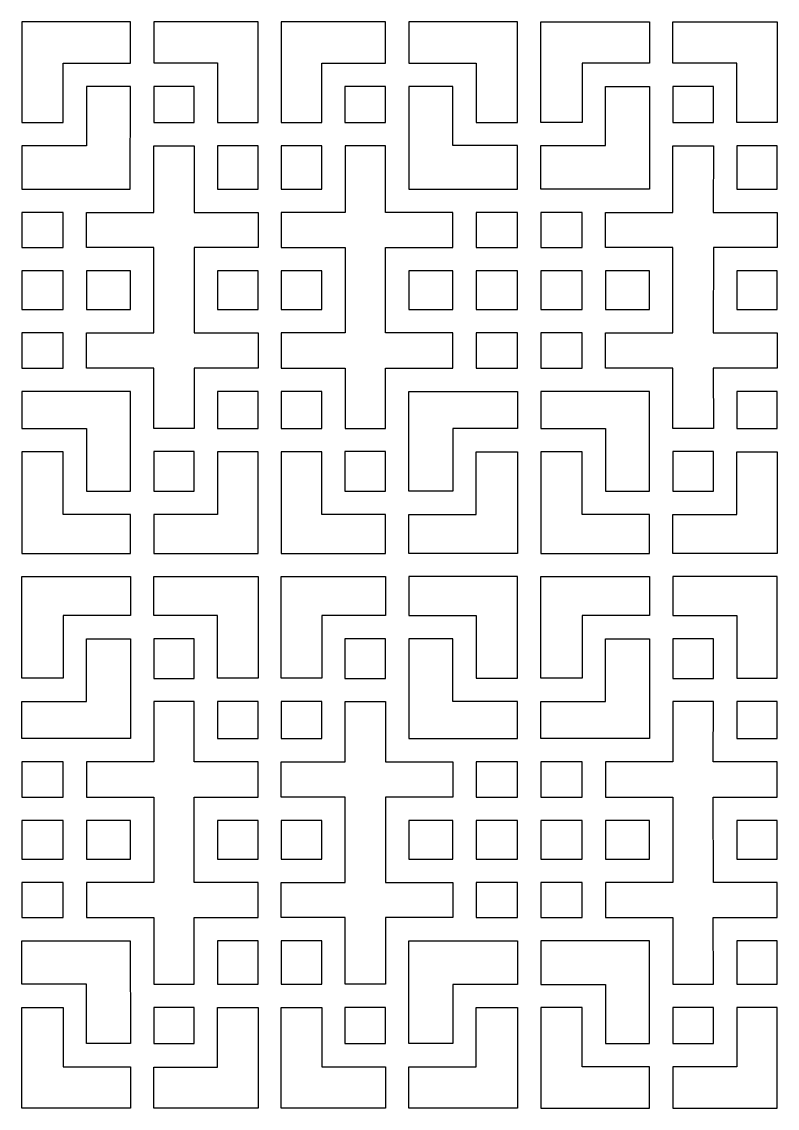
# Model space of a CAD drawing. Header units: centimetres. Extents: x -149 to 149, y -171 to 171.
# Drawn here: x -69.1 to -10.7, y 0.9 to 84.9 of the extents above; entities that cross this region are included whole.
import ezdxf

# ---------------------------------------------------------------- set-up
doc = ezdxf.new("R2010")
doc.units = ezdxf.units.CM
doc.header["$MEASUREMENT"] = 0
doc.layers.add('layer 1', color=7, linetype='Continuous')

msp = doc.modelspace()

# ---------------------------------------------------------------- linework, layer by layer
at = {"layer": 'layer 1', "color": 142}
for points in [[(-58.89966, 77.08812), (-55.76716, 77.08812), (-55.76716, 79.87812), (-58.89966, 79.87812), (-58.89966, 77.08812)], [(-44.12716, 77.08812), (-40.99466, 77.08812), (-40.99466, 79.87812), (-44.12716, 79.87812), (-44.12716, 77.08812)], [(-18.7851, 77.08812), (-15.6526, 77.08812), (-15.6526, 79.87812), (-18.7851, 79.87812), (-18.7851, 77.08812)], [(-53.96716, 71.95313), (-50.83716, 71.95313), (-50.83716, 75.28563), (-53.96716, 75.28563), (-53.96716, 71.95313)], [(-49.05716, 71.95313), (-45.92716, 71.95313), (-45.92716, 75.28563), (-49.05716, 75.28563), (-49.05716, 71.95313)], [(-13.8526, 71.95313), (-10.7226, 71.95313), (-10.7226, 75.28563), (-13.8526, 75.28563), (-13.8526, 71.95313)], [(-69.10466, 67.43812), (-65.90466, 67.43812), (-65.90466, 70.15312), (-69.10466, 70.15312), (-69.10466, 67.43812)], [(-33.98966, 67.43812), (-30.78966, 67.43812), (-30.78966, 70.15312), (-33.98966, 70.15312), (-33.98966, 67.43812)], [(-28.9901, 67.43812), (-25.7901, 67.43812), (-25.7901, 70.15312), (-28.9901, 70.15312), (-28.9901, 67.43812)], [(-69.10466, 62.64314), (-65.90466, 62.64314), (-65.90466, 65.63812), (-69.10466, 65.63812), (-69.10466, 62.64314)], [(-64.10966, 62.64814), (-60.70216, 62.64814), (-60.70216, 65.63812), (-64.10966, 65.63812), (-64.10966, 62.64814)], [(-53.96716, 62.64313), (-50.83466, 62.64313), (-50.83466, 65.64063), (-53.96716, 65.64063), (-53.96716, 62.64313)], [(-49.05716, 62.64313), (-45.92716, 62.64313), (-45.92716, 65.64063), (-49.05716, 65.64063), (-49.05716, 62.64313)], [(-39.19216, 62.64814), (-35.78466, 62.64814), (-35.78466, 65.63812), (-39.19216, 65.63812), (-39.19216, 62.64814)], [(-33.98966, 62.64314), (-30.78966, 62.64314), (-30.78966, 65.63812), (-33.98966, 65.63812), (-33.98966, 62.64314)], [(-28.9901, 62.64314), (-25.7901, 62.64314), (-25.7901, 65.63812), (-28.9901, 65.63812), (-28.9901, 62.64314)], [(-23.9951, 62.64814), (-20.5876, 62.64814), (-20.5876, 65.63812), (-23.9951, 65.63812), (-23.9951, 62.64814)], [(-13.8526, 62.64313), (-10.7226, 62.64313), (-10.7226, 65.64063), (-13.8526, 65.64063), (-13.8526, 62.64313)], [(-69.10415, 58.1209), (-65.90627, 58.1209), (-65.90627, 60.84726), (-69.10415, 60.84726), (-69.10415, 58.1209)], [(-33.98966, 58.12314), (-30.78966, 58.12314), (-30.78966, 60.84562), (-33.98966, 60.84562), (-33.98966, 58.12314)], [(-28.9901, 58.12314), (-25.7901, 58.12314), (-25.7901, 60.84562), (-28.9901, 60.84562), (-28.9901, 58.12314)], [(-53.96716, 53.46812), (-50.83716, 53.46812), (-50.83716, 56.32562), (-53.96716, 56.32562), (-53.96716, 53.46812)], [(-49.05716, 53.46812), (-45.92466, 53.46812), (-45.92466, 56.32562), (-49.05716, 56.32562), (-49.05716, 53.46812)], [(-13.8551, 53.46812), (-10.7226, 53.46812), (-10.7226, 56.32562), (-13.8551, 56.32562), (-13.8551, 53.46812)], [(-58.89966, 48.62062), (-55.76716, 48.62062), (-55.76716, 51.66812), (-58.89966, 51.66812), (-58.89966, 48.62062)], [(-44.12716, 48.62062), (-40.99466, 48.62062), (-40.99466, 51.66812), (-44.12716, 51.66812), (-44.12716, 48.62062)], [(-18.7851, 48.62062), (-15.6526, 48.62062), (-15.6526, 51.66812), (-18.7851, 51.66812), (-18.7851, 48.62062)], [(-58.89966, 34.15388), (-55.76716, 34.15388), (-55.76716, 37.20138), (-58.89966, 37.20138), (-58.89966, 34.15388)], [(-44.12716, 34.15388), (-40.99466, 34.15388), (-40.99466, 37.20138), (-44.12716, 37.20138), (-44.12716, 34.15388)], [(-18.7851, 34.15388), (-15.6526, 34.15388), (-15.6526, 37.20138), (-18.7851, 37.20138), (-18.7851, 34.15388)], [(-53.96716, 29.49638), (-50.83716, 29.49638), (-50.83716, 32.35388), (-53.96716, 32.35388), (-53.96716, 29.49638)], [(-49.05716, 29.49638), (-45.92466, 29.49638), (-45.92466, 32.35388), (-49.05716, 32.35388), (-49.05716, 29.49638)], [(-13.8551, 29.49638), (-10.7226, 29.49638), (-10.7226, 32.35388), (-13.8551, 32.35388), (-13.8551, 29.49638)], [(-69.10415, 24.97474), (-65.90627, 24.97474), (-65.90627, 27.7011), (-69.10415, 27.7011), (-69.10415, 24.97474)], [(-33.98966, 24.97638), (-30.78966, 24.97638), (-30.78966, 27.69886), (-33.98966, 27.69886), (-33.98966, 24.97638)], [(-28.9901, 24.97638), (-25.7901, 24.97638), (-25.7901, 27.69886), (-28.9901, 27.69886), (-28.9901, 24.97638)], [(-69.10466, 20.18388), (-65.90466, 20.18388), (-65.90466, 23.17886), (-69.10466, 23.17886), (-69.10466, 20.18388)], [(-64.10966, 20.18388), (-60.70216, 20.18388), (-60.70216, 23.17386), (-64.10966, 23.17386), (-64.10966, 20.18388)], [(-53.96716, 20.18137), (-50.83466, 20.18137), (-50.83466, 23.17887), (-53.96716, 23.17887), (-53.96716, 20.18137)], [(-49.05716, 20.18137), (-45.92716, 20.18137), (-45.92716, 23.17887), (-49.05716, 23.17887), (-49.05716, 20.18137)], [(-39.19216, 20.18388), (-35.78466, 20.18388), (-35.78466, 23.17386), (-39.19216, 23.17386), (-39.19216, 20.18388)], [(-33.98966, 20.18388), (-30.78966, 20.18388), (-30.78966, 23.17886), (-33.98966, 23.17886), (-33.98966, 20.18388)], [(-28.9901, 20.18388), (-25.7901, 20.18388), (-25.7901, 23.17886), (-28.9901, 23.17886), (-28.9901, 20.18388)], [(-23.9951, 20.18388), (-20.5876, 20.18388), (-20.5876, 23.17386), (-23.9951, 23.17386), (-23.9951, 20.18388)], [(-13.8526, 20.18137), (-10.7226, 20.18137), (-10.7226, 23.17887), (-13.8526, 23.17887), (-13.8526, 20.18137)], [(-69.10466, 15.66888), (-65.90466, 15.66888), (-65.90466, 18.38388), (-69.10466, 18.38388), (-69.10466, 15.66888)], [(-33.98966, 15.66888), (-30.78966, 15.66888), (-30.78966, 18.38388), (-33.98966, 18.38388), (-33.98966, 15.66888)], [(-28.9901, 15.66888), (-25.7901, 15.66888), (-25.7901, 18.38388), (-28.9901, 18.38388), (-28.9901, 15.66888)], [(-53.96716, 10.53637), (-50.83716, 10.53637), (-50.83716, 13.86887), (-53.96716, 13.86887), (-53.96716, 10.53637)], [(-49.05716, 10.53637), (-45.92716, 10.53637), (-45.92716, 13.86887), (-49.05716, 13.86887), (-49.05716, 10.53637)], [(-13.8526, 10.53637), (-10.7226, 10.53637), (-10.7226, 13.86887), (-13.8526, 13.86887), (-13.8526, 10.53637)], [(-58.89966, 5.94388), (-55.76716, 5.94388), (-55.76716, 8.73388), (-58.89966, 8.73388), (-58.89966, 5.94388)], [(-44.12716, 5.94388), (-40.99466, 5.94388), (-40.99466, 8.73388), (-44.12716, 8.73388), (-44.12716, 5.94388)], [(-18.7851, 5.94388), (-15.6526, 5.94388), (-15.6526, 8.73388), (-18.7851, 8.73388), (-18.7851, 5.94388)]]:
    msp.add_lwpolyline(points, close=True, dxfattribs=at)
for points, knots in [([(-65.90717, 81.67812), (-65.90717, 81.67812), (-65.90716, 77.08812), (-65.90716, 77.08812), (-65.90716, 77.08812), (-65.90716, 77.08812), (-69.10466, 77.08812), (-69.10466, 77.08812), (-69.10466, 77.08812), (-69.10466, 77.08812), (-69.10466, 84.87812), (-69.10466, 84.87812), (-69.10466, 84.87812), (-69.10466, 84.87812), (-60.69966, 84.87812), (-60.69966, 84.87812), (-60.69966, 84.87812), (-60.69966, 84.87812), (-60.69966, 81.67812), (-60.69966, 81.67812), (-60.69966, 81.67812), (-60.69966, 81.67812), (-65.90717, 81.67812), (-65.90717, 81.67812)], [0, 0, 0, 0, 0.14285714, 0.14285714, 0.14285714, 0.14285714, 0.28571429, 0.28571429, 0.28571429, 0.28571429, 0.42857143, 0.42857143, 0.42857143, 0.42857143, 0.57142857, 0.57142857, 0.57142857, 0.57142857, 0.71428571, 0.71428571, 0.71428571, 0.71428571, 1, 1, 1, 1]), ([(-53.96716, 81.7037), (-53.96716, 81.7037), (-58.89966, 81.7037), (-58.89966, 81.7037), (-58.89966, 81.7037), (-58.89966, 81.7037), (-58.89966, 84.87812), (-58.89966, 84.87812), (-58.89966, 84.87812), (-58.89966, 84.87812), (-50.84216, 84.87812), (-50.84216, 84.87812), (-50.84216, 84.87812), (-50.84216, 84.87812), (-50.84216, 77.08812), (-50.84216, 77.08812), (-50.84216, 77.08812), (-50.84216, 77.08812), (-53.96716, 77.08812), (-53.96716, 77.08812), (-53.96716, 77.08812), (-53.96716, 77.08812), (-53.96716, 81.7037), (-53.96716, 81.7037)], [0, 0, 0, 0, 0.14285714, 0.14285714, 0.14285714, 0.14285714, 0.28571429, 0.28571429, 0.28571429, 0.28571429, 0.42857143, 0.42857143, 0.42857143, 0.42857143, 0.57142857, 0.57142857, 0.57142857, 0.57142857, 0.71428571, 0.71428571, 0.71428571, 0.71428571, 1, 1, 1, 1]), ([(-40.99466, 84.87812), (-40.99466, 84.87812), (-40.99466, 81.67812), (-40.99466, 81.67812), (-40.99466, 81.67812), (-40.99466, 81.67812), (-45.92716, 81.67813), (-45.92716, 81.67813), (-45.92716, 81.67813), (-45.92716, 81.67813), (-45.92716, 77.08812), (-45.92716, 77.08812), (-45.92716, 77.08812), (-45.92716, 77.08812), (-49.05216, 77.08812), (-49.05216, 77.08812), (-49.05216, 77.08812), (-49.05216, 77.08812), (-49.05216, 84.87812), (-49.05216, 84.87812), (-49.05216, 84.87812), (-49.05216, 84.87812), (-40.99466, 84.87812), (-40.99466, 84.87812)], [0, 0, 0, 0, 0.14285714, 0.14285714, 0.14285714, 0.14285714, 0.28571429, 0.28571429, 0.28571429, 0.28571429, 0.42857143, 0.42857143, 0.42857143, 0.42857143, 0.57142857, 0.57142857, 0.57142857, 0.57142857, 0.71428571, 0.71428571, 0.71428571, 0.71428571, 1, 1, 1, 1]), ([(-30.78966, 84.87812), (-30.78966, 84.87812), (-30.78966, 77.08812), (-30.78966, 77.08812), (-30.78966, 77.08812), (-30.78966, 77.08812), (-33.98716, 77.08812), (-33.98716, 77.08812), (-33.98716, 77.08812), (-33.98716, 77.08812), (-33.98716, 81.67812), (-33.98716, 81.67812), (-33.98716, 81.67812), (-33.98716, 81.67812), (-39.19466, 81.67812), (-39.19466, 81.67812), (-39.19466, 81.67812), (-39.19466, 81.67812), (-39.19466, 84.87812), (-39.19466, 84.87812), (-39.19466, 84.87812), (-39.19466, 84.87812), (-30.78966, 84.87812), (-30.78966, 84.87812)], [0, 0, 0, 0, 0.14285714, 0.14285714, 0.14285714, 0.14285714, 0.28571429, 0.28571429, 0.28571429, 0.28571429, 0.42857143, 0.42857143, 0.42857143, 0.42857143, 0.57142857, 0.57142857, 0.57142857, 0.57142857, 0.71428571, 0.71428571, 0.71428571, 0.71428571, 1, 1, 1, 1]), ([(-28.9901, 84.87812), (-28.9901, 84.87812), (-28.9901, 77.08812), (-28.9901, 77.08812), (-28.9901, 77.08812), (-28.9901, 77.08812), (-25.7926, 77.08812), (-25.7926, 77.08812), (-25.7926, 77.08812), (-25.7926, 77.08812), (-25.7926, 81.67812), (-25.7926, 81.67812), (-25.7926, 81.67812), (-25.7926, 81.67812), (-20.5851, 81.67812), (-20.5851, 81.67812), (-20.5851, 81.67812), (-20.5851, 81.67812), (-20.5851, 84.87812), (-20.5851, 84.87812), (-20.5851, 84.87812), (-20.5851, 84.87812), (-28.9901, 84.87812), (-28.9901, 84.87812)], [0, 0, 0, 0, 0.14285714, 0.14285714, 0.14285714, 0.14285714, 0.28571429, 0.28571429, 0.28571429, 0.28571429, 0.42857143, 0.42857143, 0.42857143, 0.42857143, 0.57142857, 0.57142857, 0.57142857, 0.57142857, 0.71428571, 0.71428571, 0.71428571, 0.71428571, 1, 1, 1, 1]), ([(-18.7851, 84.87812), (-18.7851, 84.87812), (-18.7851, 81.67812), (-18.7851, 81.67812), (-18.7851, 81.67812), (-18.7851, 81.67812), (-13.8526, 81.67813), (-13.8526, 81.67813), (-13.8526, 81.67813), (-13.8526, 81.67813), (-13.8526, 77.08812), (-13.8526, 77.08812), (-13.8526, 77.08812), (-13.8526, 77.08812), (-10.7276, 77.08812), (-10.7276, 77.08812), (-10.7276, 77.08812), (-10.7276, 77.08812), (-10.7276, 84.87812), (-10.7276, 84.87812), (-10.7276, 84.87812), (-10.7276, 84.87812), (-18.7851, 84.87812), (-18.7851, 84.87812)], [0, 0, 0, 0, 0.14285714, 0.14285714, 0.14285714, 0.14285714, 0.28571429, 0.28571429, 0.28571429, 0.28571429, 0.42857143, 0.42857143, 0.42857143, 0.42857143, 0.57142857, 0.57142857, 0.57142857, 0.57142857, 0.71428571, 0.71428571, 0.71428571, 0.71428571, 1, 1, 1, 1]), ([(-60.71827, 71.95306), (-60.71827, 71.95306), (-69.10466, 71.95313), (-69.10466, 71.95313), (-69.10466, 71.95313), (-69.10466, 71.95313), (-69.10466, 75.28813), (-69.10466, 75.28813), (-69.10466, 75.28813), (-69.10466, 75.28813), (-64.10466, 75.28767), (-64.10466, 75.28767), (-64.10466, 75.28767), (-64.10466, 75.28767), (-64.10466, 79.87812), (-64.10466, 79.87812), (-64.10466, 79.87812), (-64.10466, 79.87812), (-60.70216, 79.87812), (-60.70216, 79.87812), (-60.70216, 79.87812), (-60.70216, 79.87812), (-60.71827, 71.95306), (-60.71827, 71.95306)], [0, 0, 0, 0, 0.14285714, 0.14285714, 0.14285714, 0.14285714, 0.28571429, 0.28571429, 0.28571429, 0.28571429, 0.42857143, 0.42857143, 0.42857143, 0.42857143, 0.57142857, 0.57142857, 0.57142857, 0.57142857, 0.71428571, 0.71428571, 0.71428571, 0.71428571, 1, 1, 1, 1]), ([(-39.19216, 71.95313), (-39.19216, 71.95313), (-39.19216, 79.87812), (-39.19216, 79.87812), (-39.19216, 79.87812), (-39.19216, 79.87812), (-35.78813, 79.87812), (-35.78813, 79.87812), (-35.78813, 79.87812), (-35.78813, 79.87812), (-35.78966, 75.32187), (-35.78966, 75.32187), (-35.78966, 75.32187), (-35.78966, 75.32187), (-30.78966, 75.32187), (-30.78966, 75.32187), (-30.78966, 75.32187), (-30.78966, 75.32187), (-30.78966, 71.95313), (-30.78966, 71.95313), (-30.78966, 71.95313), (-30.78966, 71.95313), (-39.19216, 71.95313), (-39.19216, 71.95313)], [0, 0, 0, 0, 0.14285714, 0.14285714, 0.14285714, 0.14285714, 0.28571429, 0.28571429, 0.28571429, 0.28571429, 0.42857143, 0.42857143, 0.42857143, 0.42857143, 0.57142857, 0.57142857, 0.57142857, 0.57142857, 0.71428571, 0.71428571, 0.71428571, 0.71428571, 1, 1, 1, 1]), ([(-20.5876, 71.95313), (-20.5876, 71.95313), (-20.5876, 79.87812), (-20.5876, 79.87812), (-20.5876, 79.87812), (-20.5876, 79.87812), (-23.99163, 79.87812), (-23.99163, 79.87812), (-23.99163, 79.87812), (-23.99163, 79.87812), (-23.9901, 75.32187), (-23.9901, 75.32187), (-23.9901, 75.32187), (-23.9901, 75.32187), (-28.9901, 75.32187), (-28.9901, 75.32187), (-28.9901, 75.32187), (-28.9901, 75.32187), (-28.9901, 71.95313), (-28.9901, 71.95313), (-28.9901, 71.95313), (-28.9901, 71.95313), (-20.5876, 71.95313), (-20.5876, 71.95313)], [0, 0, 0, 0, 0.14285714, 0.14285714, 0.14285714, 0.14285714, 0.28571429, 0.28571429, 0.28571429, 0.28571429, 0.42857143, 0.42857143, 0.42857143, 0.42857143, 0.57142857, 0.57142857, 0.57142857, 0.57142857, 0.71428571, 0.71428571, 0.71428571, 0.71428571, 1, 1, 1, 1]), ([(-58.89965, 67.43812), (-58.89965, 67.43812), (-58.89966, 60.84314), (-58.89966, 60.84314), (-58.89966, 60.84314), (-58.89966, 60.84314), (-64.10466, 60.84313), (-64.10466, 60.84313), (-64.10466, 60.84313), (-64.10466, 60.84313), (-64.10466, 58.12313), (-64.10466, 58.12313), (-64.10466, 58.12313), (-64.10466, 58.12313), (-58.89966, 58.12313), (-58.89966, 58.12313), (-58.89966, 58.12313), (-58.89966, 58.12313), (-58.89966, 53.46312), (-58.89966, 53.46312), (-58.89966, 53.46312), (-58.89966, 53.46312), (-55.77216, 53.46312), (-55.77216, 53.46312), (-55.77216, 53.46312), (-55.77216, 53.46312), (-55.77216, 58.12561), (-55.77216, 58.12561), (-55.77216, 58.12561), (-55.77216, 58.12561), (-50.83716, 58.12313), (-50.83716, 58.12313), (-50.83716, 58.12313), (-50.83716, 58.12313), (-50.83716, 60.84313), (-50.83716, 60.84313), (-50.83716, 60.84313), (-50.83716, 60.84313), (-55.77216, 60.84313), (-55.77216, 60.84313), (-55.77216, 60.84313), (-55.77216, 60.84313), (-55.77216, 67.43811), (-55.77216, 67.43811), (-55.77216, 67.43811), (-55.77216, 67.43811), (-50.83716, 67.43812), (-50.83716, 67.43812), (-50.83716, 67.43812), (-50.83716, 67.43812), (-50.83716, 70.15063), (-50.83716, 70.15063), (-50.83716, 70.15063), (-50.83716, 70.15063), (-55.77216, 70.15062), (-55.77216, 70.15062), (-55.77216, 70.15062), (-55.77216, 70.15062), (-55.77216, 75.28813), (-55.77216, 75.28813), (-55.77216, 75.28813), (-55.77216, 75.28813), (-58.89966, 75.28813), (-58.89966, 75.28813), (-58.89966, 75.28813), (-58.89966, 75.28813), (-58.89966, 70.15063), (-58.89966, 70.15063), (-58.89966, 70.15063), (-58.89966, 70.15063), (-64.10466, 70.15063), (-64.10466, 70.15063), (-64.10466, 70.15063), (-64.10466, 70.15063), (-64.10466, 67.43812), (-64.10466, 67.43812), (-64.10466, 67.43812), (-64.10466, 67.43812), (-58.89965, 67.43812), (-58.89965, 67.43812)], [0, 0, 0, 0, 0.04761905, 0.04761905, 0.04761905, 0.04761905, 0.0952381, 0.0952381, 0.0952381, 0.0952381, 0.14285714, 0.14285714, 0.14285714, 0.14285714, 0.19047619, 0.19047619, 0.19047619, 0.19047619, 0.23809524, 0.23809524, 0.23809524, 0.23809524, 0.28571429, 0.28571429, 0.28571429, 0.28571429, 0.33333333, 0.33333333, 0.33333333, 0.33333333, 0.38095238, 0.38095238, 0.38095238, 0.38095238, 0.42857143, 0.42857143, 0.42857143, 0.42857143, 0.47619048, 0.47619048, 0.47619048, 0.47619048, 0.52380952, 0.52380952, 0.52380952, 0.52380952, 0.57142857, 0.57142857, 0.57142857, 0.57142857, 0.61904762, 0.61904762, 0.61904762, 0.61904762, 0.66666667, 0.66666667, 0.66666667, 0.66666667, 0.71428571, 0.71428571, 0.71428571, 0.71428571, 0.76190476, 0.76190476, 0.76190476, 0.76190476, 0.80952381, 0.80952381, 0.80952381, 0.80952381, 0.85714286, 0.85714286, 0.85714286, 0.85714286, 0.9047619, 0.9047619, 0.9047619, 0.9047619, 1, 1, 1, 1]), ([(-44.10968, 60.84313), (-44.10968, 60.84313), (-44.12216, 67.43813), (-44.12216, 67.43813), (-44.12216, 67.43813), (-44.12216, 67.43813), (-49.05716, 67.43812), (-49.05716, 67.43812), (-49.05716, 67.43812), (-49.05716, 67.43812), (-49.05716, 70.15063), (-49.05716, 70.15063), (-49.05716, 70.15063), (-49.05716, 70.15063), (-44.10969, 70.15063), (-44.10969, 70.15063), (-44.10969, 70.15063), (-44.10969, 70.15063), (-44.12216, 75.28813), (-44.12216, 75.28813), (-44.12216, 75.28813), (-44.12216, 75.28813), (-40.99466, 75.28813), (-40.99466, 75.28813), (-40.99466, 75.28813), (-40.99466, 75.28813), (-40.99466, 70.15063), (-40.99466, 70.15063), (-40.99466, 70.15063), (-40.99466, 70.15063), (-35.78966, 70.15063), (-35.78966, 70.15063), (-35.78966, 70.15063), (-35.78966, 70.15063), (-35.78966, 67.43812), (-35.78966, 67.43812), (-35.78966, 67.43812), (-35.78966, 67.43812), (-40.99466, 67.43813), (-40.99466, 67.43813), (-40.99466, 67.43813), (-40.99466, 67.43813), (-40.99466, 60.84312), (-40.99466, 60.84312), (-40.99466, 60.84312), (-40.99466, 60.84312), (-35.78966, 60.84313), (-35.78966, 60.84313), (-35.78966, 60.84313), (-35.78966, 60.84313), (-35.78966, 58.12313), (-35.78966, 58.12313), (-35.78966, 58.12313), (-35.78966, 58.12313), (-40.99466, 58.12562), (-40.99466, 58.12562), (-40.99466, 58.12562), (-40.99466, 58.12562), (-40.99466, 53.46312), (-40.99466, 53.46312), (-40.99466, 53.46312), (-40.99466, 53.46312), (-44.12216, 53.46312), (-44.12216, 53.46312), (-44.12216, 53.46312), (-44.12216, 53.46312), (-44.10969, 58.12313), (-44.10969, 58.12313), (-44.10969, 58.12313), (-44.10969, 58.12313), (-49.05716, 58.12313), (-49.05716, 58.12313), (-49.05716, 58.12313), (-49.05716, 58.12313), (-49.05716, 60.84313), (-49.05716, 60.84313), (-49.05716, 60.84313), (-49.05716, 60.84313), (-44.10968, 60.84313), (-44.10968, 60.84313)], [0, 0, 0, 0, 0.04761905, 0.04761905, 0.04761905, 0.04761905, 0.0952381, 0.0952381, 0.0952381, 0.0952381, 0.14285714, 0.14285714, 0.14285714, 0.14285714, 0.19047619, 0.19047619, 0.19047619, 0.19047619, 0.23809524, 0.23809524, 0.23809524, 0.23809524, 0.28571429, 0.28571429, 0.28571429, 0.28571429, 0.33333333, 0.33333333, 0.33333333, 0.33333333, 0.38095238, 0.38095238, 0.38095238, 0.38095238, 0.42857143, 0.42857143, 0.42857143, 0.42857143, 0.47619048, 0.47619048, 0.47619048, 0.47619048, 0.52380952, 0.52380952, 0.52380952, 0.52380952, 0.57142857, 0.57142857, 0.57142857, 0.57142857, 0.61904762, 0.61904762, 0.61904762, 0.61904762, 0.66666667, 0.66666667, 0.66666667, 0.66666667, 0.71428571, 0.71428571, 0.71428571, 0.71428571, 0.76190476, 0.76190476, 0.76190476, 0.76190476, 0.80952381, 0.80952381, 0.80952381, 0.80952381, 0.85714286, 0.85714286, 0.85714286, 0.85714286, 0.9047619, 0.9047619, 0.9047619, 0.9047619, 1, 1, 1, 1]), ([(-15.67008, 60.84313), (-15.67008, 60.84313), (-15.6576, 67.43813), (-15.6576, 67.43813), (-15.6576, 67.43813), (-15.6576, 67.43813), (-10.7226, 67.43812), (-10.7226, 67.43812), (-10.7226, 67.43812), (-10.7226, 67.43812), (-10.7226, 70.15063), (-10.7226, 70.15063), (-10.7226, 70.15063), (-10.7226, 70.15063), (-15.67007, 70.15063), (-15.67007, 70.15063), (-15.67007, 70.15063), (-15.67007, 70.15063), (-15.6576, 75.28813), (-15.6576, 75.28813), (-15.6576, 75.28813), (-15.6576, 75.28813), (-18.7851, 75.28813), (-18.7851, 75.28813), (-18.7851, 75.28813), (-18.7851, 75.28813), (-18.7851, 70.15063), (-18.7851, 70.15063), (-18.7851, 70.15063), (-18.7851, 70.15063), (-23.9901, 70.15063), (-23.9901, 70.15063), (-23.9901, 70.15063), (-23.9901, 70.15063), (-23.9901, 67.43812), (-23.9901, 67.43812), (-23.9901, 67.43812), (-23.9901, 67.43812), (-18.7851, 67.43813), (-18.7851, 67.43813), (-18.7851, 67.43813), (-18.7851, 67.43813), (-18.7851, 60.84312), (-18.7851, 60.84312), (-18.7851, 60.84312), (-18.7851, 60.84312), (-23.9901, 60.84313), (-23.9901, 60.84313), (-23.9901, 60.84313), (-23.9901, 60.84313), (-23.9901, 58.12313), (-23.9901, 58.12313), (-23.9901, 58.12313), (-23.9901, 58.12313), (-18.7851, 58.12562), (-18.7851, 58.12562), (-18.7851, 58.12562), (-18.7851, 58.12562), (-18.7851, 53.46312), (-18.7851, 53.46312), (-18.7851, 53.46312), (-18.7851, 53.46312), (-15.6576, 53.46312), (-15.6576, 53.46312), (-15.6576, 53.46312), (-15.6576, 53.46312), (-15.67007, 58.12313), (-15.67007, 58.12313), (-15.67007, 58.12313), (-15.67007, 58.12313), (-10.7226, 58.12313), (-10.7226, 58.12313), (-10.7226, 58.12313), (-10.7226, 58.12313), (-10.7226, 60.84313), (-10.7226, 60.84313), (-10.7226, 60.84313), (-10.7226, 60.84313), (-15.67008, 60.84313), (-15.67008, 60.84313)], [0, 0, 0, 0, 0.04761905, 0.04761905, 0.04761905, 0.04761905, 0.0952381, 0.0952381, 0.0952381, 0.0952381, 0.14285714, 0.14285714, 0.14285714, 0.14285714, 0.19047619, 0.19047619, 0.19047619, 0.19047619, 0.23809524, 0.23809524, 0.23809524, 0.23809524, 0.28571429, 0.28571429, 0.28571429, 0.28571429, 0.33333333, 0.33333333, 0.33333333, 0.33333333, 0.38095238, 0.38095238, 0.38095238, 0.38095238, 0.42857143, 0.42857143, 0.42857143, 0.42857143, 0.47619048, 0.47619048, 0.47619048, 0.47619048, 0.52380952, 0.52380952, 0.52380952, 0.52380952, 0.57142857, 0.57142857, 0.57142857, 0.57142857, 0.61904762, 0.61904762, 0.61904762, 0.61904762, 0.66666667, 0.66666667, 0.66666667, 0.66666667, 0.71428571, 0.71428571, 0.71428571, 0.71428571, 0.76190476, 0.76190476, 0.76190476, 0.76190476, 0.80952381, 0.80952381, 0.80952381, 0.80952381, 0.85714286, 0.85714286, 0.85714286, 0.85714286, 0.9047619, 0.9047619, 0.9047619, 0.9047619, 1, 1, 1, 1]), ([(-64.10466, 53.46812), (-64.10466, 53.46812), (-69.10466, 53.4669), (-69.10466, 53.4669), (-69.10466, 53.4669), (-69.10466, 53.4669), (-69.10466, 56.32312), (-69.10466, 56.32312), (-69.10466, 56.32312), (-69.10466, 56.32312), (-60.70756, 56.32312), (-60.70756, 56.32312), (-60.70756, 56.32312), (-60.70756, 56.32312), (-60.70216, 48.62062), (-60.70216, 48.62062), (-60.70216, 48.62062), (-60.70216, 48.62062), (-64.10466, 48.62062), (-64.10466, 48.62062), (-64.10466, 48.62062), (-64.10466, 48.62062), (-64.10466, 53.46812), (-64.10466, 53.46812)], [0, 0, 0, 0, 0.14285714, 0.14285714, 0.14285714, 0.14285714, 0.28571429, 0.28571429, 0.28571429, 0.28571429, 0.42857143, 0.42857143, 0.42857143, 0.42857143, 0.57142857, 0.57142857, 0.57142857, 0.57142857, 0.71428571, 0.71428571, 0.71428571, 0.71428571, 1, 1, 1, 1]), ([(-35.78966, 53.46812), (-35.78966, 53.46812), (-30.78966, 53.46312), (-30.78966, 53.46312), (-30.78966, 53.46312), (-30.78966, 53.46312), (-30.78966, 56.32312), (-30.78966, 56.32312), (-30.78966, 56.32312), (-30.78966, 56.32312), (-39.19216, 56.32312), (-39.19216, 56.32312), (-39.19216, 56.32312), (-39.19216, 56.32312), (-39.19216, 48.62062), (-39.19216, 48.62062), (-39.19216, 48.62062), (-39.19216, 48.62062), (-35.78966, 48.62062), (-35.78966, 48.62062), (-35.78966, 48.62062), (-35.78966, 48.62062), (-35.78966, 53.46812), (-35.78966, 53.46812)], [0, 0, 0, 0, 0.14285714, 0.14285714, 0.14285714, 0.14285714, 0.28571429, 0.28571429, 0.28571429, 0.28571429, 0.42857143, 0.42857143, 0.42857143, 0.42857143, 0.57142857, 0.57142857, 0.57142857, 0.57142857, 0.71428571, 0.71428571, 0.71428571, 0.71428571, 1, 1, 1, 1]), ([(-23.9901, 53.46812), (-23.9901, 53.46812), (-28.9901, 53.46312), (-28.9901, 53.46312), (-28.9901, 53.46312), (-28.9901, 53.46312), (-28.9901, 56.32312), (-28.9901, 56.32312), (-28.9901, 56.32312), (-28.9901, 56.32312), (-20.5876, 56.32312), (-20.5876, 56.32312), (-20.5876, 56.32312), (-20.5876, 56.32312), (-20.5876, 48.62062), (-20.5876, 48.62062), (-20.5876, 48.62062), (-20.5876, 48.62062), (-23.9901, 48.62062), (-23.9901, 48.62062), (-23.9901, 48.62062), (-23.9901, 48.62062), (-23.9901, 53.46812), (-23.9901, 53.46812)], [0, 0, 0, 0, 0.14285714, 0.14285714, 0.14285714, 0.14285714, 0.28571429, 0.28571429, 0.28571429, 0.28571429, 0.42857143, 0.42857143, 0.42857143, 0.42857143, 0.57142857, 0.57142857, 0.57142857, 0.57142857, 0.71428571, 0.71428571, 0.71428571, 0.71428571, 1, 1, 1, 1]), ([(-69.10466, 51.66562), (-69.10466, 51.66562), (-65.90466, 51.66562), (-65.90466, 51.66562), (-65.90466, 51.66562), (-65.90466, 51.66562), (-65.90715, 46.82062), (-65.90715, 46.82062), (-65.90715, 46.82062), (-65.90715, 46.82062), (-60.70216, 46.82062), (-60.70216, 46.82062), (-60.70216, 46.82062), (-60.70216, 46.82062), (-60.70216, 43.81062), (-60.70216, 43.81062), (-60.70216, 43.81062), (-60.70216, 43.81062), (-69.10466, 43.81062), (-69.10466, 43.81062), (-69.10466, 43.81062), (-69.10466, 43.81062), (-69.10466, 51.66562), (-69.10466, 51.66562)], [0, 0, 0, 0, 0.14285714, 0.14285714, 0.14285714, 0.14285714, 0.28571429, 0.28571429, 0.28571429, 0.28571429, 0.42857143, 0.42857143, 0.42857143, 0.42857143, 0.57142857, 0.57142857, 0.57142857, 0.57142857, 0.71428571, 0.71428571, 0.71428571, 0.71428571, 1, 1, 1, 1]), ([(-53.96716, 46.82062), (-53.96716, 46.82062), (-53.96716, 51.66562), (-53.96716, 51.66562), (-53.96716, 51.66562), (-53.96716, 51.66562), (-50.83716, 51.66562), (-50.83716, 51.66562), (-50.83716, 51.66562), (-50.83716, 51.66562), (-50.83716, 43.81062), (-50.83716, 43.81062), (-50.83716, 43.81062), (-50.83716, 43.81062), (-58.89966, 43.81062), (-58.89966, 43.81062), (-58.89966, 43.81062), (-58.89966, 43.81062), (-58.89966, 46.82062), (-58.89966, 46.82062), (-58.89966, 46.82062), (-58.89966, 46.82062), (-53.96716, 46.82062), (-53.96716, 46.82062)], [0, 0, 0, 0, 0.14285714, 0.14285714, 0.14285714, 0.14285714, 0.28571429, 0.28571429, 0.28571429, 0.28571429, 0.42857143, 0.42857143, 0.42857143, 0.42857143, 0.57142857, 0.57142857, 0.57142857, 0.57142857, 0.71428571, 0.71428571, 0.71428571, 0.71428571, 1, 1, 1, 1]), ([(-49.05716, 43.81062), (-49.05716, 43.81062), (-49.05716, 51.66562), (-49.05716, 51.66562), (-49.05716, 51.66562), (-49.05716, 51.66562), (-45.92465, 51.66562), (-45.92465, 51.66562), (-45.92465, 51.66562), (-45.92465, 51.66562), (-45.92716, 46.82062), (-45.92716, 46.82062), (-45.92716, 46.82062), (-45.92716, 46.82062), (-40.99466, 46.82062), (-40.99466, 46.82062), (-40.99466, 46.82062), (-40.99466, 46.82062), (-40.99466, 43.81062), (-40.99466, 43.81062), (-40.99466, 43.81062), (-40.99466, 43.81062), (-49.05716, 43.81062), (-49.05716, 43.81062)], [0, 0, 0, 0, 0.14285714, 0.14285714, 0.14285714, 0.14285714, 0.28571429, 0.28571429, 0.28571429, 0.28571429, 0.42857143, 0.42857143, 0.42857143, 0.42857143, 0.57142857, 0.57142857, 0.57142857, 0.57142857, 0.71428571, 0.71428571, 0.71428571, 0.71428571, 1, 1, 1, 1]), ([(-30.78966, 43.81062), (-30.78966, 43.81062), (-30.78966, 51.66562), (-30.78966, 51.66562), (-30.78966, 51.66562), (-30.78966, 51.66562), (-33.98966, 51.66562), (-33.98966, 51.66562), (-33.98966, 51.66562), (-33.98966, 51.66562), (-33.98716, 46.82062), (-33.98716, 46.82062), (-33.98716, 46.82062), (-33.98716, 46.82062), (-39.19216, 46.82062), (-39.19216, 46.82062), (-39.19216, 46.82062), (-39.19216, 46.82062), (-39.19216, 43.81062), (-39.19216, 43.81062), (-39.19216, 43.81062), (-39.19216, 43.81062), (-30.78966, 43.81062), (-30.78966, 43.81062)], [0, 0, 0, 0, 0.14285714, 0.14285714, 0.14285714, 0.14285714, 0.28571429, 0.28571429, 0.28571429, 0.28571429, 0.42857143, 0.42857143, 0.42857143, 0.42857143, 0.57142857, 0.57142857, 0.57142857, 0.57142857, 0.71428571, 0.71428571, 0.71428571, 0.71428571, 1, 1, 1, 1]), ([(-28.9901, 43.81062), (-28.9901, 43.81062), (-28.9901, 51.66562), (-28.9901, 51.66562), (-28.9901, 51.66562), (-28.9901, 51.66562), (-25.7901, 51.66562), (-25.7901, 51.66562), (-25.7901, 51.66562), (-25.7901, 51.66562), (-25.7926, 46.82062), (-25.7926, 46.82062), (-25.7926, 46.82062), (-25.7926, 46.82062), (-20.5876, 46.82062), (-20.5876, 46.82062), (-20.5876, 46.82062), (-20.5876, 46.82062), (-20.5876, 43.81062), (-20.5876, 43.81062), (-20.5876, 43.81062), (-20.5876, 43.81062), (-28.9901, 43.81062), (-28.9901, 43.81062)], [0, 0, 0, 0, 0.14285714, 0.14285714, 0.14285714, 0.14285714, 0.28571429, 0.28571429, 0.28571429, 0.28571429, 0.42857143, 0.42857143, 0.42857143, 0.42857143, 0.57142857, 0.57142857, 0.57142857, 0.57142857, 0.71428571, 0.71428571, 0.71428571, 0.71428571, 1, 1, 1, 1]), ([(-10.7226, 43.81062), (-10.7226, 43.81062), (-10.7226, 51.66562), (-10.7226, 51.66562), (-10.7226, 51.66562), (-10.7226, 51.66562), (-13.85511, 51.66562), (-13.85511, 51.66562), (-13.85511, 51.66562), (-13.85511, 51.66562), (-13.8526, 46.82062), (-13.8526, 46.82062), (-13.8526, 46.82062), (-13.8526, 46.82062), (-18.7851, 46.82062), (-18.7851, 46.82062), (-18.7851, 46.82062), (-18.7851, 46.82062), (-18.7851, 43.81062), (-18.7851, 43.81062), (-18.7851, 43.81062), (-18.7851, 43.81062), (-10.7226, 43.81062), (-10.7226, 43.81062)], [0, 0, 0, 0, 0.14285714, 0.14285714, 0.14285714, 0.14285714, 0.28571429, 0.28571429, 0.28571429, 0.28571429, 0.42857143, 0.42857143, 0.42857143, 0.42857143, 0.57142857, 0.57142857, 0.57142857, 0.57142857, 0.71428571, 0.71428571, 0.71428571, 0.71428571, 1, 1, 1, 1]), ([(-69.10466, 34.15638), (-69.10466, 34.15638), (-65.90466, 34.15638), (-65.90466, 34.15638), (-65.90466, 34.15638), (-65.90466, 34.15638), (-65.90715, 39.00138), (-65.90715, 39.00138), (-65.90715, 39.00138), (-65.90715, 39.00138), (-60.70216, 39.00138), (-60.70216, 39.00138), (-60.70216, 39.00138), (-60.70216, 39.00138), (-60.70216, 42.01138), (-60.70216, 42.01138), (-60.70216, 42.01138), (-60.70216, 42.01138), (-69.10466, 42.01138), (-69.10466, 42.01138), (-69.10466, 42.01138), (-69.10466, 42.01138), (-69.10466, 34.15638), (-69.10466, 34.15638)], [0, 0, 0, 0, 0.14285714, 0.14285714, 0.14285714, 0.14285714, 0.28571429, 0.28571429, 0.28571429, 0.28571429, 0.42857143, 0.42857143, 0.42857143, 0.42857143, 0.57142857, 0.57142857, 0.57142857, 0.57142857, 0.71428571, 0.71428571, 0.71428571, 0.71428571, 1, 1, 1, 1]), ([(-53.96716, 39.00138), (-53.96716, 39.00138), (-53.96716, 34.15638), (-53.96716, 34.15638), (-53.96716, 34.15638), (-53.96716, 34.15638), (-50.83716, 34.15638), (-50.83716, 34.15638), (-50.83716, 34.15638), (-50.83716, 34.15638), (-50.83716, 42.01138), (-50.83716, 42.01138), (-50.83716, 42.01138), (-50.83716, 42.01138), (-58.89966, 42.01138), (-58.89966, 42.01138), (-58.89966, 42.01138), (-58.89966, 42.01138), (-58.89966, 39.00138), (-58.89966, 39.00138), (-58.89966, 39.00138), (-58.89966, 39.00138), (-53.96716, 39.00138), (-53.96716, 39.00138)], [0, 0, 0, 0, 0.14285714, 0.14285714, 0.14285714, 0.14285714, 0.28571429, 0.28571429, 0.28571429, 0.28571429, 0.42857143, 0.42857143, 0.42857143, 0.42857143, 0.57142857, 0.57142857, 0.57142857, 0.57142857, 0.71428571, 0.71428571, 0.71428571, 0.71428571, 1, 1, 1, 1]), ([(-49.05716, 42.01138), (-49.05716, 42.01138), (-49.05716, 34.15638), (-49.05716, 34.15638), (-49.05716, 34.15638), (-49.05716, 34.15638), (-45.92465, 34.15638), (-45.92465, 34.15638), (-45.92465, 34.15638), (-45.92465, 34.15638), (-45.92716, 39.00138), (-45.92716, 39.00138), (-45.92716, 39.00138), (-45.92716, 39.00138), (-40.99466, 39.00138), (-40.99466, 39.00138), (-40.99466, 39.00138), (-40.99466, 39.00138), (-40.99466, 42.01138), (-40.99466, 42.01138), (-40.99466, 42.01138), (-40.99466, 42.01138), (-49.05716, 42.01138), (-49.05716, 42.01138)], [0, 0, 0, 0, 0.14285714, 0.14285714, 0.14285714, 0.14285714, 0.28571429, 0.28571429, 0.28571429, 0.28571429, 0.42857143, 0.42857143, 0.42857143, 0.42857143, 0.57142857, 0.57142857, 0.57142857, 0.57142857, 0.71428571, 0.71428571, 0.71428571, 0.71428571, 1, 1, 1, 1]), ([(-30.78966, 42.01138), (-30.78966, 42.01138), (-30.78966, 34.15638), (-30.78966, 34.15638), (-30.78966, 34.15638), (-30.78966, 34.15638), (-33.98966, 34.15638), (-33.98966, 34.15638), (-33.98966, 34.15638), (-33.98966, 34.15638), (-33.98716, 39.00138), (-33.98716, 39.00138), (-33.98716, 39.00138), (-33.98716, 39.00138), (-39.19216, 39.00138), (-39.19216, 39.00138), (-39.19216, 39.00138), (-39.19216, 39.00138), (-39.19216, 42.01138), (-39.19216, 42.01138), (-39.19216, 42.01138), (-39.19216, 42.01138), (-30.78966, 42.01138), (-30.78966, 42.01138)], [0, 0, 0, 0, 0.14285714, 0.14285714, 0.14285714, 0.14285714, 0.28571429, 0.28571429, 0.28571429, 0.28571429, 0.42857143, 0.42857143, 0.42857143, 0.42857143, 0.57142857, 0.57142857, 0.57142857, 0.57142857, 0.71428571, 0.71428571, 0.71428571, 0.71428571, 1, 1, 1, 1]), ([(-28.9901, 42.01138), (-28.9901, 42.01138), (-28.9901, 34.15638), (-28.9901, 34.15638), (-28.9901, 34.15638), (-28.9901, 34.15638), (-25.7901, 34.15638), (-25.7901, 34.15638), (-25.7901, 34.15638), (-25.7901, 34.15638), (-25.7926, 39.00138), (-25.7926, 39.00138), (-25.7926, 39.00138), (-25.7926, 39.00138), (-20.5876, 39.00138), (-20.5876, 39.00138), (-20.5876, 39.00138), (-20.5876, 39.00138), (-20.5876, 42.01138), (-20.5876, 42.01138), (-20.5876, 42.01138), (-20.5876, 42.01138), (-28.9901, 42.01138), (-28.9901, 42.01138)], [0, 0, 0, 0, 0.14285714, 0.14285714, 0.14285714, 0.14285714, 0.28571429, 0.28571429, 0.28571429, 0.28571429, 0.42857143, 0.42857143, 0.42857143, 0.42857143, 0.57142857, 0.57142857, 0.57142857, 0.57142857, 0.71428571, 0.71428571, 0.71428571, 0.71428571, 1, 1, 1, 1]), ([(-10.7226, 42.01138), (-10.7226, 42.01138), (-10.7226, 34.15638), (-10.7226, 34.15638), (-10.7226, 34.15638), (-10.7226, 34.15638), (-13.85511, 34.15638), (-13.85511, 34.15638), (-13.85511, 34.15638), (-13.85511, 34.15638), (-13.8526, 39.00138), (-13.8526, 39.00138), (-13.8526, 39.00138), (-13.8526, 39.00138), (-18.7851, 39.00138), (-18.7851, 39.00138), (-18.7851, 39.00138), (-18.7851, 39.00138), (-18.7851, 42.01138), (-18.7851, 42.01138), (-18.7851, 42.01138), (-18.7851, 42.01138), (-10.7226, 42.01138), (-10.7226, 42.01138)], [0, 0, 0, 0, 0.14285714, 0.14285714, 0.14285714, 0.14285714, 0.28571429, 0.28571429, 0.28571429, 0.28571429, 0.42857143, 0.42857143, 0.42857143, 0.42857143, 0.57142857, 0.57142857, 0.57142857, 0.57142857, 0.71428571, 0.71428571, 0.71428571, 0.71428571, 1, 1, 1, 1]), ([(-64.10466, 32.35388), (-64.10466, 32.35388), (-69.10466, 32.3551), (-69.10466, 32.3551), (-69.10466, 32.3551), (-69.10466, 32.3551), (-69.10466, 29.49888), (-69.10466, 29.49888), (-69.10466, 29.49888), (-69.10466, 29.49888), (-60.70756, 29.49888), (-60.70756, 29.49888), (-60.70756, 29.49888), (-60.70756, 29.49888), (-60.70216, 37.20138), (-60.70216, 37.20138), (-60.70216, 37.20138), (-60.70216, 37.20138), (-64.10466, 37.20138), (-64.10466, 37.20138), (-64.10466, 37.20138), (-64.10466, 37.20138), (-64.10466, 32.35388), (-64.10466, 32.35388)], [0, 0, 0, 0, 0.14285714, 0.14285714, 0.14285714, 0.14285714, 0.28571429, 0.28571429, 0.28571429, 0.28571429, 0.42857143, 0.42857143, 0.42857143, 0.42857143, 0.57142857, 0.57142857, 0.57142857, 0.57142857, 0.71428571, 0.71428571, 0.71428571, 0.71428571, 1, 1, 1, 1]), ([(-35.78966, 32.35388), (-35.78966, 32.35388), (-30.78966, 32.35888), (-30.78966, 32.35888), (-30.78966, 32.35888), (-30.78966, 32.35888), (-30.78966, 29.49888), (-30.78966, 29.49888), (-30.78966, 29.49888), (-30.78966, 29.49888), (-39.19216, 29.49888), (-39.19216, 29.49888), (-39.19216, 29.49888), (-39.19216, 29.49888), (-39.19216, 37.20138), (-39.19216, 37.20138), (-39.19216, 37.20138), (-39.19216, 37.20138), (-35.78966, 37.20138), (-35.78966, 37.20138), (-35.78966, 37.20138), (-35.78966, 37.20138), (-35.78966, 32.35388), (-35.78966, 32.35388)], [0, 0, 0, 0, 0.14285714, 0.14285714, 0.14285714, 0.14285714, 0.28571429, 0.28571429, 0.28571429, 0.28571429, 0.42857143, 0.42857143, 0.42857143, 0.42857143, 0.57142857, 0.57142857, 0.57142857, 0.57142857, 0.71428571, 0.71428571, 0.71428571, 0.71428571, 1, 1, 1, 1]), ([(-23.9901, 32.35388), (-23.9901, 32.35388), (-28.9901, 32.35888), (-28.9901, 32.35888), (-28.9901, 32.35888), (-28.9901, 32.35888), (-28.9901, 29.49888), (-28.9901, 29.49888), (-28.9901, 29.49888), (-28.9901, 29.49888), (-20.5876, 29.49888), (-20.5876, 29.49888), (-20.5876, 29.49888), (-20.5876, 29.49888), (-20.5876, 37.20138), (-20.5876, 37.20138), (-20.5876, 37.20138), (-20.5876, 37.20138), (-23.9901, 37.20138), (-23.9901, 37.20138), (-23.9901, 37.20138), (-23.9901, 37.20138), (-23.9901, 32.35388), (-23.9901, 32.35388)], [0, 0, 0, 0, 0.14285714, 0.14285714, 0.14285714, 0.14285714, 0.28571429, 0.28571429, 0.28571429, 0.28571429, 0.42857143, 0.42857143, 0.42857143, 0.42857143, 0.57142857, 0.57142857, 0.57142857, 0.57142857, 0.71428571, 0.71428571, 0.71428571, 0.71428571, 1, 1, 1, 1]), ([(-58.89965, 18.38388), (-58.89965, 18.38388), (-58.89966, 24.97886), (-58.89966, 24.97886), (-58.89966, 24.97886), (-58.89966, 24.97886), (-64.10466, 24.97887), (-64.10466, 24.97887), (-64.10466, 24.97887), (-64.10466, 24.97887), (-64.10466, 27.69887), (-64.10466, 27.69887), (-64.10466, 27.69887), (-64.10466, 27.69887), (-58.89966, 27.69887), (-58.89966, 27.69887), (-58.89966, 27.69887), (-58.89966, 27.69887), (-58.89966, 32.35888), (-58.89966, 32.35888), (-58.89966, 32.35888), (-58.89966, 32.35888), (-55.77216, 32.35888), (-55.77216, 32.35888), (-55.77216, 32.35888), (-55.77216, 32.35888), (-55.77216, 27.69639), (-55.77216, 27.69639), (-55.77216, 27.69639), (-55.77216, 27.69639), (-50.83716, 27.69887), (-50.83716, 27.69887), (-50.83716, 27.69887), (-50.83716, 27.69887), (-50.83716, 24.97887), (-50.83716, 24.97887), (-50.83716, 24.97887), (-50.83716, 24.97887), (-55.77216, 24.97887), (-55.77216, 24.97887), (-55.77216, 24.97887), (-55.77216, 24.97887), (-55.77216, 18.38389), (-55.77216, 18.38389), (-55.77216, 18.38389), (-55.77216, 18.38389), (-50.83716, 18.38388), (-50.83716, 18.38388), (-50.83716, 18.38388), (-50.83716, 18.38388), (-50.83716, 15.67137), (-50.83716, 15.67137), (-50.83716, 15.67137), (-50.83716, 15.67137), (-55.77216, 15.67138), (-55.77216, 15.67138), (-55.77216, 15.67138), (-55.77216, 15.67138), (-55.77216, 10.53387), (-55.77216, 10.53387), (-55.77216, 10.53387), (-55.77216, 10.53387), (-58.89966, 10.53387), (-58.89966, 10.53387), (-58.89966, 10.53387), (-58.89966, 10.53387), (-58.89966, 15.67137), (-58.89966, 15.67137), (-58.89966, 15.67137), (-58.89966, 15.67137), (-64.10466, 15.67137), (-64.10466, 15.67137), (-64.10466, 15.67137), (-64.10466, 15.67137), (-64.10466, 18.38388), (-64.10466, 18.38388), (-64.10466, 18.38388), (-64.10466, 18.38388), (-58.89965, 18.38388), (-58.89965, 18.38388)], [0, 0, 0, 0, 0.04761905, 0.04761905, 0.04761905, 0.04761905, 0.0952381, 0.0952381, 0.0952381, 0.0952381, 0.14285714, 0.14285714, 0.14285714, 0.14285714, 0.19047619, 0.19047619, 0.19047619, 0.19047619, 0.23809524, 0.23809524, 0.23809524, 0.23809524, 0.28571429, 0.28571429, 0.28571429, 0.28571429, 0.33333333, 0.33333333, 0.33333333, 0.33333333, 0.38095238, 0.38095238, 0.38095238, 0.38095238, 0.42857143, 0.42857143, 0.42857143, 0.42857143, 0.47619048, 0.47619048, 0.47619048, 0.47619048, 0.52380952, 0.52380952, 0.52380952, 0.52380952, 0.57142857, 0.57142857, 0.57142857, 0.57142857, 0.61904762, 0.61904762, 0.61904762, 0.61904762, 0.66666667, 0.66666667, 0.66666667, 0.66666667, 0.71428571, 0.71428571, 0.71428571, 0.71428571, 0.76190476, 0.76190476, 0.76190476, 0.76190476, 0.80952381, 0.80952381, 0.80952381, 0.80952381, 0.85714286, 0.85714286, 0.85714286, 0.85714286, 0.9047619, 0.9047619, 0.9047619, 0.9047619, 1, 1, 1, 1]), ([(-44.10968, 24.97887), (-44.10968, 24.97887), (-44.12216, 18.38387), (-44.12216, 18.38387), (-44.12216, 18.38387), (-44.12216, 18.38387), (-49.05716, 18.38388), (-49.05716, 18.38388), (-49.05716, 18.38388), (-49.05716, 18.38388), (-49.05716, 15.67137), (-49.05716, 15.67137), (-49.05716, 15.67137), (-49.05716, 15.67137), (-44.10969, 15.67137), (-44.10969, 15.67137), (-44.10969, 15.67137), (-44.10969, 15.67137), (-44.12216, 10.53387), (-44.12216, 10.53387), (-44.12216, 10.53387), (-44.12216, 10.53387), (-40.99466, 10.53387), (-40.99466, 10.53387), (-40.99466, 10.53387), (-40.99466, 10.53387), (-40.99466, 15.67137), (-40.99466, 15.67137), (-40.99466, 15.67137), (-40.99466, 15.67137), (-35.78966, 15.67137), (-35.78966, 15.67137), (-35.78966, 15.67137), (-35.78966, 15.67137), (-35.78966, 18.38388), (-35.78966, 18.38388), (-35.78966, 18.38388), (-35.78966, 18.38388), (-40.99466, 18.38387), (-40.99466, 18.38387), (-40.99466, 18.38387), (-40.99466, 18.38387), (-40.99466, 24.97888), (-40.99466, 24.97888), (-40.99466, 24.97888), (-40.99466, 24.97888), (-35.78966, 24.97887), (-35.78966, 24.97887), (-35.78966, 24.97887), (-35.78966, 24.97887), (-35.78966, 27.69887), (-35.78966, 27.69887), (-35.78966, 27.69887), (-35.78966, 27.69887), (-40.99466, 27.69638), (-40.99466, 27.69638), (-40.99466, 27.69638), (-40.99466, 27.69638), (-40.99466, 32.35888), (-40.99466, 32.35888), (-40.99466, 32.35888), (-40.99466, 32.35888), (-44.12216, 32.35888), (-44.12216, 32.35888), (-44.12216, 32.35888), (-44.12216, 32.35888), (-44.10969, 27.69887), (-44.10969, 27.69887), (-44.10969, 27.69887), (-44.10969, 27.69887), (-49.05716, 27.69887), (-49.05716, 27.69887), (-49.05716, 27.69887), (-49.05716, 27.69887), (-49.05716, 24.97887), (-49.05716, 24.97887), (-49.05716, 24.97887), (-49.05716, 24.97887), (-44.10968, 24.97887), (-44.10968, 24.97887)], [0, 0, 0, 0, 0.04761905, 0.04761905, 0.04761905, 0.04761905, 0.0952381, 0.0952381, 0.0952381, 0.0952381, 0.14285714, 0.14285714, 0.14285714, 0.14285714, 0.19047619, 0.19047619, 0.19047619, 0.19047619, 0.23809524, 0.23809524, 0.23809524, 0.23809524, 0.28571429, 0.28571429, 0.28571429, 0.28571429, 0.33333333, 0.33333333, 0.33333333, 0.33333333, 0.38095238, 0.38095238, 0.38095238, 0.38095238, 0.42857143, 0.42857143, 0.42857143, 0.42857143, 0.47619048, 0.47619048, 0.47619048, 0.47619048, 0.52380952, 0.52380952, 0.52380952, 0.52380952, 0.57142857, 0.57142857, 0.57142857, 0.57142857, 0.61904762, 0.61904762, 0.61904762, 0.61904762, 0.66666667, 0.66666667, 0.66666667, 0.66666667, 0.71428571, 0.71428571, 0.71428571, 0.71428571, 0.76190476, 0.76190476, 0.76190476, 0.76190476, 0.80952381, 0.80952381, 0.80952381, 0.80952381, 0.85714286, 0.85714286, 0.85714286, 0.85714286, 0.9047619, 0.9047619, 0.9047619, 0.9047619, 1, 1, 1, 1]), ([(-15.67008, 24.97887), (-15.67008, 24.97887), (-15.6576, 18.38387), (-15.6576, 18.38387), (-15.6576, 18.38387), (-15.6576, 18.38387), (-10.7226, 18.38388), (-10.7226, 18.38388), (-10.7226, 18.38388), (-10.7226, 18.38388), (-10.7226, 15.67137), (-10.7226, 15.67137), (-10.7226, 15.67137), (-10.7226, 15.67137), (-15.67007, 15.67137), (-15.67007, 15.67137), (-15.67007, 15.67137), (-15.67007, 15.67137), (-15.6576, 10.53387), (-15.6576, 10.53387), (-15.6576, 10.53387), (-15.6576, 10.53387), (-18.7851, 10.53387), (-18.7851, 10.53387), (-18.7851, 10.53387), (-18.7851, 10.53387), (-18.7851, 15.67137), (-18.7851, 15.67137), (-18.7851, 15.67137), (-18.7851, 15.67137), (-23.9901, 15.67137), (-23.9901, 15.67137), (-23.9901, 15.67137), (-23.9901, 15.67137), (-23.9901, 18.38388), (-23.9901, 18.38388), (-23.9901, 18.38388), (-23.9901, 18.38388), (-18.7851, 18.38387), (-18.7851, 18.38387), (-18.7851, 18.38387), (-18.7851, 18.38387), (-18.7851, 24.97888), (-18.7851, 24.97888), (-18.7851, 24.97888), (-18.7851, 24.97888), (-23.9901, 24.97887), (-23.9901, 24.97887), (-23.9901, 24.97887), (-23.9901, 24.97887), (-23.9901, 27.69887), (-23.9901, 27.69887), (-23.9901, 27.69887), (-23.9901, 27.69887), (-18.7851, 27.69638), (-18.7851, 27.69638), (-18.7851, 27.69638), (-18.7851, 27.69638), (-18.7851, 32.35888), (-18.7851, 32.35888), (-18.7851, 32.35888), (-18.7851, 32.35888), (-15.6576, 32.35888), (-15.6576, 32.35888), (-15.6576, 32.35888), (-15.6576, 32.35888), (-15.67007, 27.69887), (-15.67007, 27.69887), (-15.67007, 27.69887), (-15.67007, 27.69887), (-10.7226, 27.69887), (-10.7226, 27.69887), (-10.7226, 27.69887), (-10.7226, 27.69887), (-10.7226, 24.97887), (-10.7226, 24.97887), (-10.7226, 24.97887), (-10.7226, 24.97887), (-15.67008, 24.97887), (-15.67008, 24.97887)], [0, 0, 0, 0, 0.04761905, 0.04761905, 0.04761905, 0.04761905, 0.0952381, 0.0952381, 0.0952381, 0.0952381, 0.14285714, 0.14285714, 0.14285714, 0.14285714, 0.19047619, 0.19047619, 0.19047619, 0.19047619, 0.23809524, 0.23809524, 0.23809524, 0.23809524, 0.28571429, 0.28571429, 0.28571429, 0.28571429, 0.33333333, 0.33333333, 0.33333333, 0.33333333, 0.38095238, 0.38095238, 0.38095238, 0.38095238, 0.42857143, 0.42857143, 0.42857143, 0.42857143, 0.47619048, 0.47619048, 0.47619048, 0.47619048, 0.52380952, 0.52380952, 0.52380952, 0.52380952, 0.57142857, 0.57142857, 0.57142857, 0.57142857, 0.61904762, 0.61904762, 0.61904762, 0.61904762, 0.66666667, 0.66666667, 0.66666667, 0.66666667, 0.71428571, 0.71428571, 0.71428571, 0.71428571, 0.76190476, 0.76190476, 0.76190476, 0.76190476, 0.80952381, 0.80952381, 0.80952381, 0.80952381, 0.85714286, 0.85714286, 0.85714286, 0.85714286, 0.9047619, 0.9047619, 0.9047619, 0.9047619, 1, 1, 1, 1]), ([(-60.71827, 13.86894), (-60.71827, 13.86894), (-69.10466, 13.86887), (-69.10466, 13.86887), (-69.10466, 13.86887), (-69.10466, 13.86887), (-69.10466, 10.53387), (-69.10466, 10.53387), (-69.10466, 10.53387), (-69.10466, 10.53387), (-64.10466, 10.53433), (-64.10466, 10.53433), (-64.10466, 10.53433), (-64.10466, 10.53433), (-64.10466, 5.94388), (-64.10466, 5.94388), (-64.10466, 5.94388), (-64.10466, 5.94388), (-60.70216, 5.94388), (-60.70216, 5.94388), (-60.70216, 5.94388), (-60.70216, 5.94388), (-60.71827, 13.86894), (-60.71827, 13.86894)], [0, 0, 0, 0, 0.14285714, 0.14285714, 0.14285714, 0.14285714, 0.28571429, 0.28571429, 0.28571429, 0.28571429, 0.42857143, 0.42857143, 0.42857143, 0.42857143, 0.57142857, 0.57142857, 0.57142857, 0.57142857, 0.71428571, 0.71428571, 0.71428571, 0.71428571, 1, 1, 1, 1]), ([(-39.19216, 13.86887), (-39.19216, 13.86887), (-39.19216, 5.94388), (-39.19216, 5.94388), (-39.19216, 5.94388), (-39.19216, 5.94388), (-35.78813, 5.94388), (-35.78813, 5.94388), (-35.78813, 5.94388), (-35.78813, 5.94388), (-35.78966, 10.50013), (-35.78966, 10.50013), (-35.78966, 10.50013), (-35.78966, 10.50013), (-30.78966, 10.50013), (-30.78966, 10.50013), (-30.78966, 10.50013), (-30.78966, 10.50013), (-30.78966, 13.86887), (-30.78966, 13.86887), (-30.78966, 13.86887), (-30.78966, 13.86887), (-39.19216, 13.86887), (-39.19216, 13.86887)], [0, 0, 0, 0, 0.14285714, 0.14285714, 0.14285714, 0.14285714, 0.28571429, 0.28571429, 0.28571429, 0.28571429, 0.42857143, 0.42857143, 0.42857143, 0.42857143, 0.57142857, 0.57142857, 0.57142857, 0.57142857, 0.71428571, 0.71428571, 0.71428571, 0.71428571, 1, 1, 1, 1]), ([(-20.5876, 13.86887), (-20.5876, 13.86887), (-20.5876, 5.94388), (-20.5876, 5.94388), (-20.5876, 5.94388), (-20.5876, 5.94388), (-23.99163, 5.94388), (-23.99163, 5.94388), (-23.99163, 5.94388), (-23.99163, 5.94388), (-23.9901, 10.50013), (-23.9901, 10.50013), (-23.9901, 10.50013), (-23.9901, 10.50013), (-28.9901, 10.50013), (-28.9901, 10.50013), (-28.9901, 10.50013), (-28.9901, 10.50013), (-28.9901, 13.86887), (-28.9901, 13.86887), (-28.9901, 13.86887), (-28.9901, 13.86887), (-20.5876, 13.86887), (-20.5876, 13.86887)], [0, 0, 0, 0, 0.14285714, 0.14285714, 0.14285714, 0.14285714, 0.28571429, 0.28571429, 0.28571429, 0.28571429, 0.42857143, 0.42857143, 0.42857143, 0.42857143, 0.57142857, 0.57142857, 0.57142857, 0.57142857, 0.71428571, 0.71428571, 0.71428571, 0.71428571, 1, 1, 1, 1]), ([(-65.90717, 4.14388), (-65.90717, 4.14388), (-65.90716, 8.73388), (-65.90716, 8.73388), (-65.90716, 8.73388), (-65.90716, 8.73388), (-69.10466, 8.73388), (-69.10466, 8.73388), (-69.10466, 8.73388), (-69.10466, 8.73388), (-69.10466, 0.94388), (-69.10466, 0.94388), (-69.10466, 0.94388), (-69.10466, 0.94388), (-60.69966, 0.94388), (-60.69966, 0.94388), (-60.69966, 0.94388), (-60.69966, 0.94388), (-60.69966, 4.14388), (-60.69966, 4.14388), (-60.69966, 4.14388), (-60.69966, 4.14388), (-65.90717, 4.14388), (-65.90717, 4.14388)], [0, 0, 0, 0, 0.14285714, 0.14285714, 0.14285714, 0.14285714, 0.28571429, 0.28571429, 0.28571429, 0.28571429, 0.42857143, 0.42857143, 0.42857143, 0.42857143, 0.57142857, 0.57142857, 0.57142857, 0.57142857, 0.71428571, 0.71428571, 0.71428571, 0.71428571, 1, 1, 1, 1]), ([(-53.96716, 4.1183), (-53.96716, 4.1183), (-58.89966, 4.1183), (-58.89966, 4.1183), (-58.89966, 4.1183), (-58.89966, 4.1183), (-58.89966, 0.94388), (-58.89966, 0.94388), (-58.89966, 0.94388), (-58.89966, 0.94388), (-50.84216, 0.94388), (-50.84216, 0.94388), (-50.84216, 0.94388), (-50.84216, 0.94388), (-50.84216, 8.73388), (-50.84216, 8.73388), (-50.84216, 8.73388), (-50.84216, 8.73388), (-53.96716, 8.73388), (-53.96716, 8.73388), (-53.96716, 8.73388), (-53.96716, 8.73388), (-53.96716, 4.1183), (-53.96716, 4.1183)], [0, 0, 0, 0, 0.14285714, 0.14285714, 0.14285714, 0.14285714, 0.28571429, 0.28571429, 0.28571429, 0.28571429, 0.42857143, 0.42857143, 0.42857143, 0.42857143, 0.57142857, 0.57142857, 0.57142857, 0.57142857, 0.71428571, 0.71428571, 0.71428571, 0.71428571, 1, 1, 1, 1]), ([(-40.99466, 0.94388), (-40.99466, 0.94388), (-40.99466, 4.14388), (-40.99466, 4.14388), (-40.99466, 4.14388), (-40.99466, 4.14388), (-45.92716, 4.14387), (-45.92716, 4.14387), (-45.92716, 4.14387), (-45.92716, 4.14387), (-45.92716, 8.73388), (-45.92716, 8.73388), (-45.92716, 8.73388), (-45.92716, 8.73388), (-49.05216, 8.73388), (-49.05216, 8.73388), (-49.05216, 8.73388), (-49.05216, 8.73388), (-49.05216, 0.94388), (-49.05216, 0.94388), (-49.05216, 0.94388), (-49.05216, 0.94388), (-40.99466, 0.94388), (-40.99466, 0.94388)], [0, 0, 0, 0, 0.14285714, 0.14285714, 0.14285714, 0.14285714, 0.28571429, 0.28571429, 0.28571429, 0.28571429, 0.42857143, 0.42857143, 0.42857143, 0.42857143, 0.57142857, 0.57142857, 0.57142857, 0.57142857, 0.71428571, 0.71428571, 0.71428571, 0.71428571, 1, 1, 1, 1]), ([(-30.78966, 0.94388), (-30.78966, 0.94388), (-30.78966, 8.73388), (-30.78966, 8.73388), (-30.78966, 8.73388), (-30.78966, 8.73388), (-33.98716, 8.73388), (-33.98716, 8.73388), (-33.98716, 8.73388), (-33.98716, 8.73388), (-33.98716, 4.14388), (-33.98716, 4.14388), (-33.98716, 4.14388), (-33.98716, 4.14388), (-39.19466, 4.14388), (-39.19466, 4.14388), (-39.19466, 4.14388), (-39.19466, 4.14388), (-39.19466, 0.94388), (-39.19466, 0.94388), (-39.19466, 0.94388), (-39.19466, 0.94388), (-30.78966, 0.94388), (-30.78966, 0.94388)], [0, 0, 0, 0, 0.14285714, 0.14285714, 0.14285714, 0.14285714, 0.28571429, 0.28571429, 0.28571429, 0.28571429, 0.42857143, 0.42857143, 0.42857143, 0.42857143, 0.57142857, 0.57142857, 0.57142857, 0.57142857, 0.71428571, 0.71428571, 0.71428571, 0.71428571, 1, 1, 1, 1]), ([(-28.9901, 0.94388), (-28.9901, 0.94388), (-28.9901, 8.73388), (-28.9901, 8.73388), (-28.9901, 8.73388), (-28.9901, 8.73388), (-25.7926, 8.73388), (-25.7926, 8.73388), (-25.7926, 8.73388), (-25.7926, 8.73388), (-25.7926, 4.14388), (-25.7926, 4.14388), (-25.7926, 4.14388), (-25.7926, 4.14388), (-20.5851, 4.14388), (-20.5851, 4.14388), (-20.5851, 4.14388), (-20.5851, 4.14388), (-20.5851, 0.94388), (-20.5851, 0.94388), (-20.5851, 0.94388), (-20.5851, 0.94388), (-28.9901, 0.94388), (-28.9901, 0.94388)], [0, 0, 0, 0, 0.14285714, 0.14285714, 0.14285714, 0.14285714, 0.28571429, 0.28571429, 0.28571429, 0.28571429, 0.42857143, 0.42857143, 0.42857143, 0.42857143, 0.57142857, 0.57142857, 0.57142857, 0.57142857, 0.71428571, 0.71428571, 0.71428571, 0.71428571, 1, 1, 1, 1]), ([(-18.7851, 0.94388), (-18.7851, 0.94388), (-18.7851, 4.14388), (-18.7851, 4.14388), (-18.7851, 4.14388), (-18.7851, 4.14388), (-13.8526, 4.14387), (-13.8526, 4.14387), (-13.8526, 4.14387), (-13.8526, 4.14387), (-13.8526, 8.73388), (-13.8526, 8.73388), (-13.8526, 8.73388), (-13.8526, 8.73388), (-10.7276, 8.73388), (-10.7276, 8.73388), (-10.7276, 8.73388), (-10.7276, 8.73388), (-10.7276, 0.94388), (-10.7276, 0.94388), (-10.7276, 0.94388), (-10.7276, 0.94388), (-18.7851, 0.94388), (-18.7851, 0.94388)], [0, 0, 0, 0, 0.14285714, 0.14285714, 0.14285714, 0.14285714, 0.28571429, 0.28571429, 0.28571429, 0.28571429, 0.42857143, 0.42857143, 0.42857143, 0.42857143, 0.57142857, 0.57142857, 0.57142857, 0.57142857, 0.71428571, 0.71428571, 0.71428571, 0.71428571, 1, 1, 1, 1])]:
    msp.add_open_spline(points, degree=3, knots=knots, dxfattribs=at)

doc.saveas('drawing.dxf')
